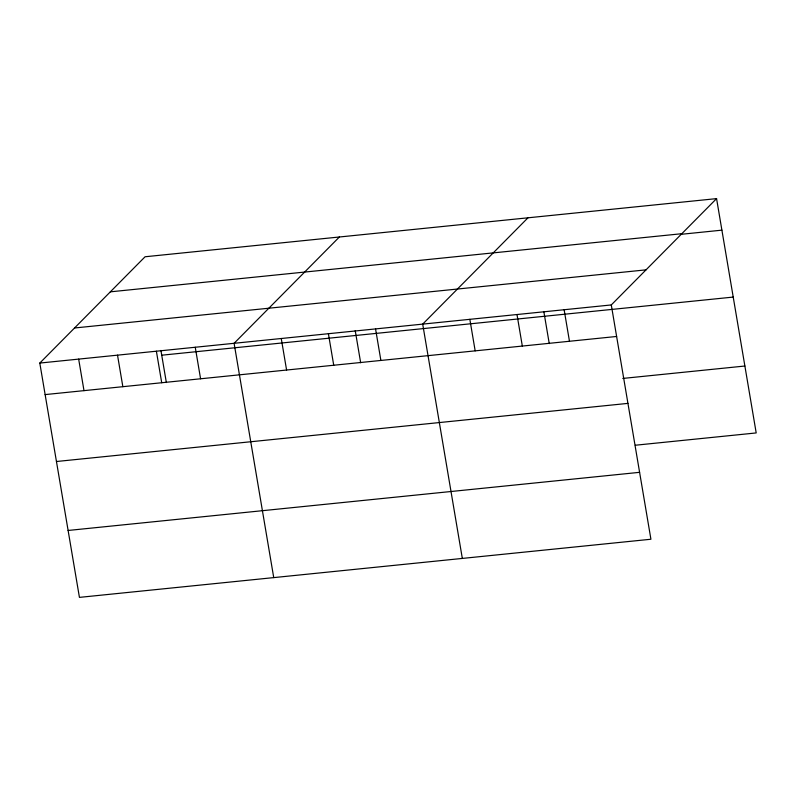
<?xml version="1.0" encoding="UTF-8"?>
<svg xmlns="http://www.w3.org/2000/svg" width="796" height="796" viewBox="0 0 796 796"><rect width="100%" height="100%" fill="white"/><g stroke="black" fill="none" stroke-linecap="round" stroke-linejoin="round"><path stroke-width="1.19" d="M716.569 198.622L611.288 304.938L650.919 539.24L79.431 597.378L39.8 363.066L145.081 256.76L716.569 198.622L756.2 432.934L635.308 445.233M339.385 236.989L234.104 343.305L273.734 577.607M527.977 217.805L422.696 324.121L462.327 558.424M110.336 291.834L681.824 233.706M680.799 234.342L721.902 230.153M74.545 327.982L646.034 269.854M39.8 363.066L611.288 304.938M161.737 355.205L733.225 297.077M45.133 394.597L616.621 336.469M622.78 378.438L744.887 366.021M56.456 461.511L627.935 403.383M68.108 530.464L639.596 472.327M564.135 309.734L569.468 341.265M543.817 311.475L549.25 343.593M516.992 314.529L522.325 346.061M469.839 319.325L475.172 350.857M375.553 328.917L380.886 360.449M355.235 330.658L360.668 362.777M328.4 333.713L333.733 365.245M281.257 338.509L286.59 370.04M195.249 347.255L200.582 378.787M160.921 350.429L166.354 382.548M156.384 351.205L161.717 382.737M117.519 355.165L122.853 386.697M78.665 359.115L83.998 390.647"/></g></svg>
